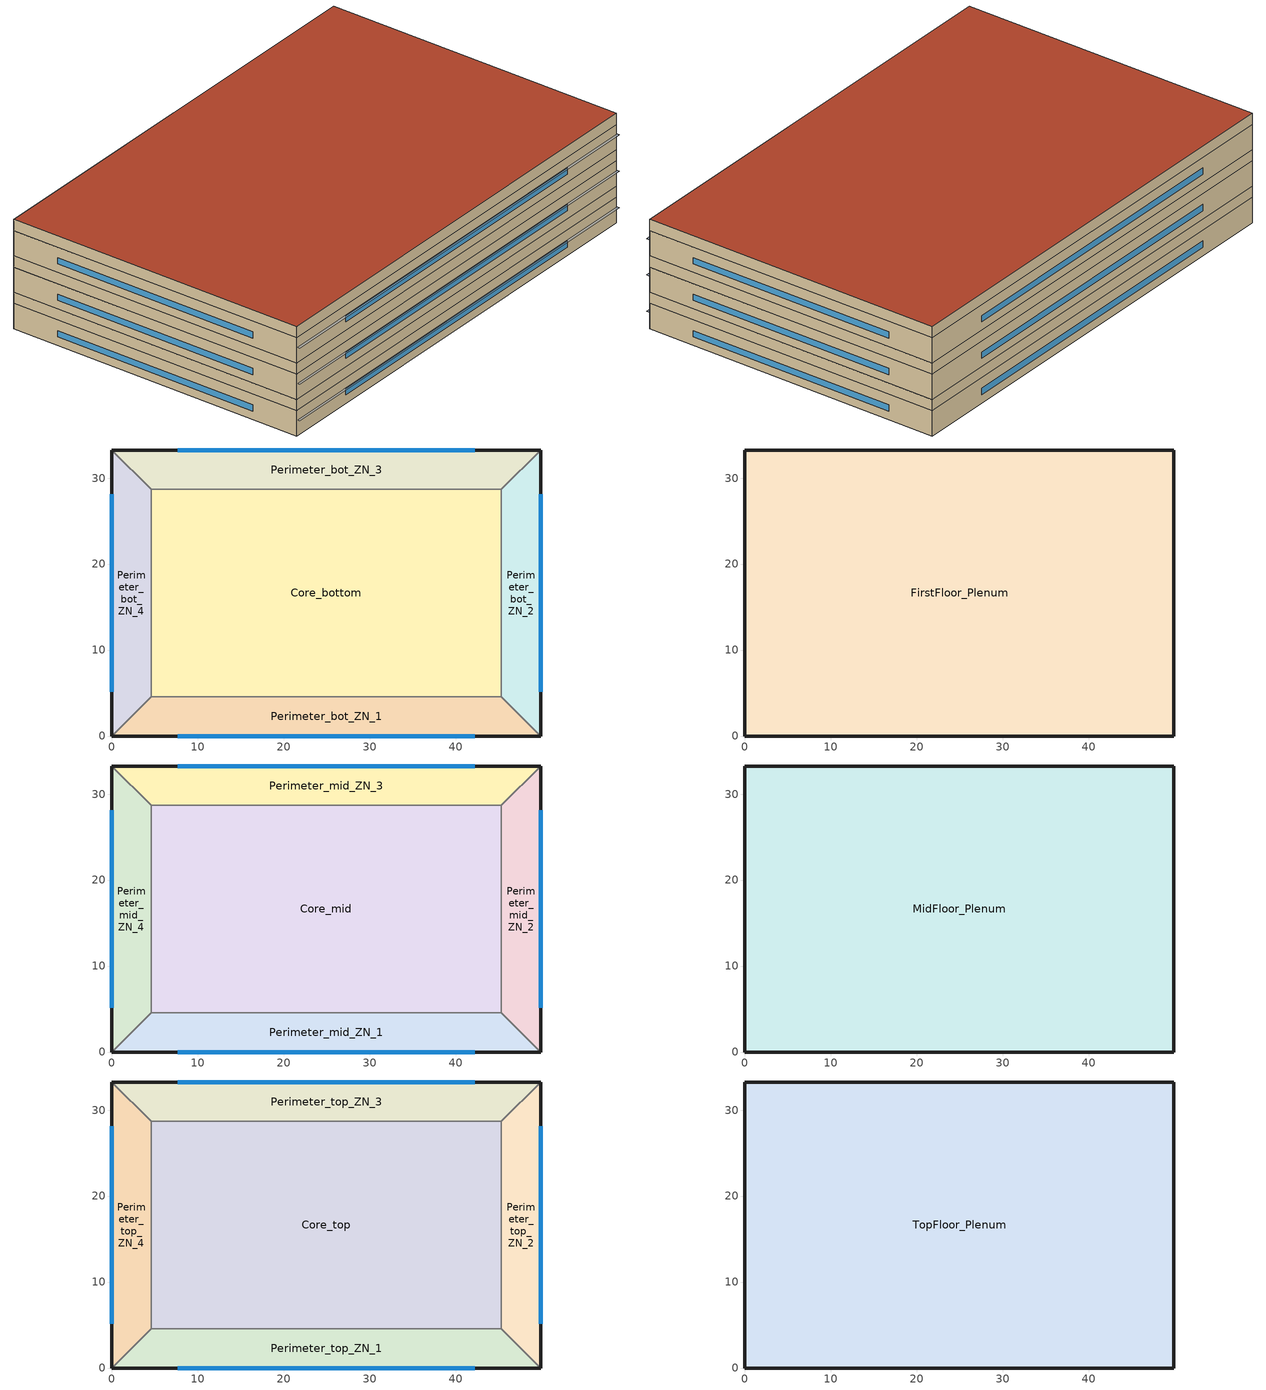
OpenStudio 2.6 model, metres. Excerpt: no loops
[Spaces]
Core_bottom
 floor ground: 45.34,28.7 45.34,4.57 4.57,4.57 4.57,28.7 z0
 wall to Perimeter_bot_ZN_1: 4.57,4.57 45.34,4.57 z0:2.74
 wall to Perimeter_bot_ZN_2: 45.34,4.57 45.34,28.7 z0:2.74
 wall to Perimeter_bot_ZN_4: 4.57,28.7 4.57,4.57 z0:2.74
 wall to Perimeter_bot_ZN_3: 45.34,28.7 4.57,28.7 z0:2.74
Perimeter_bot_ZN_2
 floor ground: 49.91,33.27 49.91,0 45.34,4.57 45.34,28.7 z0
 wall outside (BTAP-Ext-Wall-Mass:U-0.21-:{ "cond"=>0.06}): 49.91,0 49.91,33.27 z0:2.74
 wall to Perimeter_bot_ZN_1: 45.34,4.57 49.91,0 z0:2.74
 wall to Perimeter_bot_ZN_3: 49.91,33.27 45.34,28.7 z0:2.74
 window (BTAP-Ext-DaylightDiffuser:U=0.190 SHGC=0.600-:{ "cond"=>0.7}): 49.91,5.13 49.91,28.15 z0.91:1.6
Perimeter_bot_ZN_3
 floor ground: 49.91,33.27 45.34,28.7 4.57,28.7 0,33.27 z0
 wall outside (BTAP-Ext-Wall-Mass:U-0.21-:{ "cond"=>0.06}): 49.91,33.27 0,33.27 z0:2.74
 wall to Perimeter_bot_ZN_4: 0,33.27 4.57,28.7 z0:2.74
 window (BTAP-Ext-DaylightDiffuser:U=0.190 SHGC=0.600-:{ "cond"=>0.7}): 42.23,33.27 7.68,33.27 z0.91:1.6
Perimeter_bot_ZN_1
 floor ground: 45.34,4.57 49.91,0 0,0 4.57,4.57 z0
 wall outside (BTAP-Ext-Wall-Mass:U-0.21-:{ "cond"=>0.06}): 0,0 49.91,0 z0:2.74
 wall to Perimeter_bot_ZN_4: 4.57,4.57 0,0 z0:2.74
 window (BTAP-Ext-DaylightDiffuser:U=0.190 SHGC=0.600-:{ "cond"=>0.7}): 7.68,0 42.23,0 z0.91:1.6
Perimeter_bot_ZN_4
 floor ground: 0,33.27 4.57,28.7 4.57,4.57 0,0 z0
 wall outside (BTAP-Ext-Wall-Mass:U-0.21-:{ "cond"=>0.06}): 0,33.27 0,0 z0:2.74
 window (BTAP-Ext-DaylightDiffuser:U=0.190 SHGC=0.600-:{ "cond"=>0.7}): 0,28.15 0,5.13 z0.91:1.6
FirstFloor_Plenum
 floor to Perimeter_bot_ZN_3: 49.91,33.27 45.34,28.7 4.57,28.7 0,33.27 z2.74
 floor to Perimeter_bot_ZN_1: 45.34,4.57 49.91,0 0,0 4.57,4.57 z2.74
 floor to Core_bottom: 45.34,28.7 45.34,4.57 4.57,4.57 4.57,28.7 z2.74
 floor to Perimeter_bot_ZN_4: 0,33.27 4.57,28.7 4.57,4.57 0,0 z2.74
 floor to Perimeter_bot_ZN_2: 49.91,33.27 49.91,0 45.34,4.57 45.34,28.7 z2.74
 wall outside (BTAP-Ext-Wall-Mass:U-0.21-:{ "cond"=>0.06}): 0,33.27 0,0 49.91,0 49.91,33.27 0,33.27 z2.74:3.96
Perimeter_mid_ZN_4
 floor to FirstFloor_Plenum: 0,33.27 4.57,28.7 4.57,4.57 0,0 z3.96
 wall outside (BTAP-Ext-Wall-Mass:U-0.21-:{ "cond"=>0.06}): 0,33.27 0,0 z3.96:6.71
 wall to Perimeter_mid_ZN_3: 4.57,28.7 0,33.27 z3.96:6.71
 wall to Core_mid: 4.57,4.57 4.57,28.7 z3.96:6.71
 wall to Perimeter_mid_ZN_1: 0,0 4.57,4.57 z3.96:6.71
 window (BTAP-Ext-DaylightDiffuser:U=0.190 SHGC=0.600-:{ "cond"=>0.7}): 0,28.15 0,5.13 z4.88:5.56
Perimeter_mid_ZN_1
 floor to FirstFloor_Plenum: 45.34,4.57 49.91,0 0,0 4.57,4.57 z3.96
 wall outside (BTAP-Ext-Wall-Mass:U-0.21-:{ "cond"=>0.06}): 0,0 49.91,0 z3.96:6.71
 wall to Core_mid: 45.34,4.57 4.57,4.57 z3.96:6.71
 wall to Perimeter_mid_ZN_2: 49.91,0 45.34,4.57 z3.96:6.71
 window (BTAP-Ext-DaylightDiffuser:U=0.190 SHGC=0.600-:{ "cond"=>0.7}): 7.68,0 42.23,0 z4.88:5.56
Perimeter_mid_ZN_2
 floor to FirstFloor_Plenum: 49.91,33.27 49.91,0 45.34,4.57 45.34,28.7 z3.96
 wall outside (BTAP-Ext-Wall-Mass:U-0.21-:{ "cond"=>0.06}): 49.91,0 49.91,33.27 z3.96:6.71
 wall to Perimeter_mid_ZN_3: 49.91,33.27 45.34,28.7 z3.96:6.71
 wall to Core_mid: 45.34,28.7 45.34,4.57 z3.96:6.71
 window (BTAP-Ext-DaylightDiffuser:U=0.190 SHGC=0.600-:{ "cond"=>0.7}): 49.91,5.13 49.91,28.15 z4.88:5.56
Core_mid
 floor to FirstFloor_Plenum: 45.34,28.7 45.34,4.57 4.57,4.57 4.57,28.7 z3.96
 wall to Perimeter_mid_ZN_3: 45.34,28.7 4.57,28.7 z3.96:6.71
Perimeter_mid_ZN_3
 floor to FirstFloor_Plenum: 49.91,33.27 45.34,28.7 4.57,28.7 0,33.27 z3.96
 wall outside (BTAP-Ext-Wall-Mass:U-0.21-:{ "cond"=>0.06}): 49.91,33.27 0,33.27 z3.96:6.71
 window (BTAP-Ext-DaylightDiffuser:U=0.190 SHGC=0.600-:{ "cond"=>0.7}): 42.23,33.27 7.68,33.27 z4.88:5.56
MidFloor_Plenum
 floor to Perimeter_mid_ZN_3: 49.91,33.27 45.34,28.7 4.57,28.7 0,33.27 z6.71
 floor to Perimeter_mid_ZN_4: 0,33.27 4.57,28.7 4.57,4.57 0,0 z6.71
 floor to Core_mid: 45.34,28.7 45.34,4.57 4.57,4.57 4.57,28.7 z6.71
 floor to Perimeter_mid_ZN_2: 49.91,33.27 49.91,0 45.34,4.57 45.34,28.7 z6.71
 floor to Perimeter_mid_ZN_1: 45.34,4.57 49.91,0 0,0 4.57,4.57 z6.71
 wall outside (BTAP-Ext-Wall-Mass:U-0.21-:{ "cond"=>0.06}): 0,33.27 0,0 49.91,0 49.91,33.27 0,33.27 z6.71:7.92
Perimeter_top_ZN_3
 floor to MidFloor_Plenum: 49.91,33.27 45.34,28.7 4.57,28.7 0,33.27 z7.92
 wall outside (BTAP-Ext-Wall-Mass:U-0.21-:{ "cond"=>0.06}): 49.91,33.27 0,33.27 z7.92:10.67
 wall to Perimeter_top_ZN_4: 0,33.27 4.57,28.7 z7.92:10.67
 wall to Core_top: 4.57,28.7 45.34,28.7 z7.92:10.67
 wall to Perimeter_top_ZN_2: 45.34,28.7 49.91,33.27 z7.92:10.67
 window (BTAP-Ext-DaylightDiffuser:U=0.190 SHGC=0.600-:{ "cond"=>0.7}): 42.23,33.27 7.68,33.27 z8.84:9.53
Perimeter_top_ZN_4
 floor to MidFloor_Plenum: 0,33.27 4.57,28.7 4.57,4.57 0,0 z7.92
 wall outside (BTAP-Ext-Wall-Mass:U-0.21-:{ "cond"=>0.06}): 0,33.27 0,0 z7.92:10.67
 wall to Perimeter_top_ZN_1: 0,0 4.57,4.57 z7.92:10.67
 wall to Core_top: 4.57,4.57 4.57,28.7 z7.92:10.67
 window (BTAP-Ext-DaylightDiffuser:U=0.190 SHGC=0.600-:{ "cond"=>0.7}): 0,28.15 0,5.13 z8.84:9.53
Core_top
 floor to MidFloor_Plenum: 45.34,28.7 45.34,4.57 4.57,4.57 4.57,28.7 z7.92
 wall to Perimeter_top_ZN_1: 4.57,4.57 45.34,4.57 z7.92:10.67
 wall to Perimeter_top_ZN_2: 45.34,4.57 45.34,28.7 z7.92:10.67
Perimeter_top_ZN_2
 floor to MidFloor_Plenum: 49.91,33.27 49.91,0 45.34,4.57 45.34,28.7 z7.92
 wall outside (BTAP-Ext-Wall-Mass:U-0.21-:{ "cond"=>0.06}): 49.91,0 49.91,33.27 z7.92:10.67
 wall to Perimeter_top_ZN_1: 45.34,4.57 49.91,0 z7.92:10.67
 window (BTAP-Ext-DaylightDiffuser:U=0.190 SHGC=0.600-:{ "cond"=>0.7}): 49.91,5.13 49.91,28.15 z8.84:9.53
Perimeter_top_ZN_1
 floor to MidFloor_Plenum: 45.34,4.57 49.91,0 0,0 4.57,4.57 z7.92
 wall outside (BTAP-Ext-Wall-Mass:U-0.21-:{ "cond"=>0.06}): 0,0 49.91,0 z7.92:10.67
 window (BTAP-Ext-DaylightDiffuser:U=0.190 SHGC=0.600-:{ "cond"=>0.7}): 7.68,0 42.23,0 z8.84:9.53
TopFloor_Plenum
 floor to Perimeter_top_ZN_4: 0,33.27 4.57,28.7 4.57,4.57 0,0 z10.67
 floor to Perimeter_top_ZN_2: 49.91,33.27 49.91,0 45.34,4.57 45.34,28.7 z10.67
 floor to Core_top: 45.34,28.7 45.34,4.57 4.57,4.57 4.57,28.7 z10.67
 floor to Perimeter_top_ZN_3: 49.91,33.27 45.34,28.7 4.57,28.7 0,33.27 z10.67
 floor to Perimeter_top_ZN_1: 45.34,4.57 49.91,0 0,0 4.57,4.57 z10.67
 wall outside (BTAP-Ext-Wall-Mass:U-0.21-:{ "cond"=>0.06}): 0,33.27 0,0 49.91,0 49.91,33.27 0,33.27 z10.67:11.89
 roof outside (BTAP-Ext-Roof-Metal:U-0.138-:{ "cond"=>0.057}): 49.91,0 49.91,33.27 0,33.27 0,0 z11.89
shading: 49.89,0 0.03,0 0.03,-0.35 49.89,-0.35 z1.75; 49.89,0 0.03,0 0.03,-0.35 49.89,-0.35 z5.72; 49.89,0 0.03,0 0.03,-0.35 49.89,-0.35 z9.68
[Site]
Fort McMurray AP_AB_CAN: Latitude {deg}=56.653; Longitude {deg}=-111.223; Time Zone {hr}=-7; Elevation {m}=369.1; Terrain=City
[Building]
MediumOffice-CAN_AB_Fort.McMurray.AP.716890_CWEC2016.epw created: 2019-08-08 02:19:36 +0000: North Axis {deg}=0; Default Construction Set=BTAP-Mass at hdd = 6250.0; Standards Number of Stories=3; Standards Number of Above Ground Stories=3; Standards Building Type=NECB2017_MediumOffice
[ClimateZones]
Climate Zone Institution Name 1=ASHRAE; Climate Zone Document Name 1=ANSI/ASHRAE Standard 169; Climate Zone Document Year 1=2006; Climate Zone Institution Name 2=CEC; Climate Zone Document Name 2=California Climate Zone Descriptions; Climate Zone Document Year 2=1995
[Site:WaterMainsTemperature]
Calculation Method=Correlation; Annual Average Outdoor Air Temperature {C}=1.875; Maximum Difference In Monthly Average Outdoor Air Temperatures {deltaC}=34.4
[Site:GroundTemperature:BuildingSurface]
19.527, 19.502, 19.536, 19.598, 20.002, 21.64, 22.225, 22.375, 21.449, 20.121, 19.802, 19.633
[SizingPeriod:DesignDay] Barometric Pressure {Pa}=96969; Sky Clearness=0; Rain Indicator=0; Snow Indicator=0; Day of Month=21; Daylight Saving Time Indicator=0; Humidity Indicating Type=Wetbulb; Dry-Bulb Temperature Range Modifier Type=DefaultMultipliers
Name | Maximum Dry-Bulb Temperature {C} | Daily Dry-Bulb Temperature Range {deltaC} | Humidity Indicating Conditions at Maximum Dry-Bulb | Wind Speed {m/s} | Wind Direction {deg} | Month | Day Type | Solar Model Indicator | ASHRAE Taub | ASHRAE Taud
Fort McMurray AP Ann Clg .4% Condns DB=>MWB | 28.9 | 12.4 | 17.8 | 3.7 | 250 | 7 | SummerDesignDay | ASHRAETau | 0.377 | 2.403
Fort McMurray AP Ann Htg 99.6% Condns DB | -36.2 | 0 | -36.2 | 1 | 90 | 1 | WinterDesignDay | ASHRAEClearSky
[Material:NoMass] Roughness=Smooth; Thermal Absorptance=0.9; Solar Absorptance=0.7
Name | Thermal Resistance {m2-K/W} | Visible Absorptance
Typical Carpet Pad | 0.21648 | 0.8
Typical Insulation 1 | 5.91238 | 0.7
Typical Insulation 2 | 4.49096 | 0.7
Typical Insulation 3 | 7.24636 | 0.7
Typical Carpet Pad 2 | 1.25503 | 0.8
Typical Carpet Pad 3 | 3.45515 | 0.8
Typical Insulation 4 | 0.526298 | 0.7
Typical Insulation 5 | 0.526316 | 0.7
Typical Insulation 6 R-93.1 | 16.3957 | 0.7
Typical Insulation 6 R-99.97 | 17.6056 | 0.7
[Material]
Name | Roughness | Thickness {m} | Conductivity {W/m-K} | Density {kg/m3} | Specific Heat {J/kg-K} | Thermal Absorptance | Solar Absorptance | Visible Absorptance
100mm Normalweight concrete floor | MediumSmooth | 0.1016 | 2.31 | 2322 | 832
G01 13mm gypsum board | Smooth | 0.0127 | 0.16 | 800 | 1090 | 0.9 | 0.7 | 0.5
G05 25mm wood | MediumSmooth | 0.0254 | 0.15 | 608 | 1630 | 0.9 | 0.5 | 0.5
4 in. Normalweight Concrete Floor | MediumRough | 0.1016 | 2.31 | 2322 | 832 | 0.9 | 0.7 | 0.7
1IN Stucco; 1IN Stucco 1 | Smooth | 0.0253 | 0.6918 | 1858 | 837 | 0.9 | 0.7 | 0.92
8IN CONCRETE HW RefBldg; 8IN CONCRETE HW RefBldg 1 | Rough | 0.2032 | 1.311 | 2240 | 836.8 | 0.9 | 0.7 | 0.7
1/2IN Gypsum; 1/2IN Gypsum 1 | Smooth | 0.0127 | 0.16 | 784.9 | 830 | 0.9 | 0.4 | 0.4
Metal Roof Surface; F08 Metal surface; Metal Roof Surface 1 | Smooth | 0.0008 | 45.28 | 7824 | 500 | 0.9 | 0.7 | 0.7
6 in. Normalweight Concrete Floor | MediumRough | 0.1524 | 2.31 | 2322 | 832 | 0.9 | 0.7 | 0.7
[Construction]
BTAP-Int-Floor: 100mm Normalweight concrete floor, Typical Carpet Pad
BTAP-Int-Wall: G01 13mm gypsum board, G01 13mm gypsum board
BTAP-Int-Ceiling: Typical Carpet Pad, 100mm Normalweight concrete floor
BTAP-Ext-DaylightDiffuser: SimpleGlazing
BTAP-Int-Door: G05 25mm wood
BTAP-Ext-Floor-Mass:U-0.162: Typical Insulation 1, 4 in. Normalweight Concrete Floor, Typical Carpet Pad
BTAP-Ext-Wall-Mass:U-0.21: 1IN Stucco, 8IN CONCRETE HW RefBldg, Typical Insulation 2, 1/2IN Gypsum
BTAP-Ext-Roof-Metal:U-0.138: Metal Roof Surface, Typical Insulation 3
BTAP-Grnd-Floor-Mass:U-0.757: 6 in. Normalweight Concrete Floor, Typical Carpet Pad 2
BTAP-Grnd-Roof-Mass:U-0.284: 6 in. Normalweight Concrete Floor, Typical Carpet Pad 3
BTAP-Ext-Door:U-1.9000000000000001: F08 Metal surface, Typical Insulation 4
BTAP-Ext-OverHeadDoor:U-1.9000000000000001: Typical Insulation 5
BTAP-Ext-DaylightDiffuser:U=0.190 SHGC=0.600: SimpleGlazing:U=0.190 SHGC=0.600
BTAP-Ext-Wall-Mass:U-0.21-:{ "cond"=>0.06}: 1IN Stucco 1, 8IN CONCRETE HW RefBldg 1, Typical Insulation 6 R-93.1, 1/2IN Gypsum 1
BTAP-Ext-Roof-Metal:U-0.138-:{ "cond"=>0.057}: Metal Roof Surface 1, Typical Insulation 6 R-99.97
BTAP-Ext-DaylightDiffuser:U=0.190 SHGC=0.600-:{ "cond"=>0.7}: SimpleGlazing:U=0.190 SHGC=0.600 1 U-0.12
[DefaultConstructionSet]
BTAP-Mass at hdd = 6250.0: Default Exterior Surface Constructions=BTAP-Mass at hdd = 6250.0; Default Interior Surface Constructions=Default Surface Constructions 2; Default Ground Contact Surface Constructions=BTAP-Mass at hdd = 6250.0 1; Default Exterior SubSurface Constructions=BTAP-Mass at hdd = 6250.0; Default Interior SubSurface Constructions=Default Sub Surface Constructions 2; Interior Partition Construction=BTAP-Int-Door
[DefaultSurfaceConstructions]
Name | Floor Construction | Wall Construction | Roof Ceiling Construction
Default Surface Constructions 2 | BTAP-Int-Floor | BTAP-Int-Wall | BTAP-Int-Ceiling
BTAP-Mass at hdd = 6250.0 | BTAP-Ext-Floor-Mass:U-0.162 | BTAP-Ext-Wall-Mass:U-0.21 | BTAP-Ext-Roof-Metal:U-0.138
BTAP-Mass at hdd = 6250.0 1 | BTAP-Grnd-Floor-Mass:U-0.757 | BTAP-Grnd-Roof-Mass:U-0.284 | BTAP-Grnd-Roof-Mass:U-0.284
[DefaultSubSurfaceConstructions]
Name | Fixed Window Construction | Operable Window Construction | Door Construction | Glass Door Construction | Overhead Door Construction | Skylight Construction | Tubular Daylight Dome Construction | Tubular Daylight Diffuser Construction
Default Sub Surface Constructions 2 | BTAP-Ext-DaylightDiffuser | BTAP-Ext-DaylightDiffuser | BTAP-Int-Door
BTAP-Mass at hdd = 6250.0 | BTAP-Ext-DaylightDiffuser:U=0.190 SHGC=0.600 | BTAP-Ext-DaylightDiffuser:U=0.190 SHGC=0.600 | BTAP-Ext-Door:U-1.9000000000000001 | BTAP-Ext-DaylightDiffuser:U=0.190 SHGC=0.600 | BTAP-Ext-OverHeadDoor:U-1.9000000000000001 | BTAP-Ext-DaylightDiffuser:U=0.190 SHGC=0.600 | BTAP-Ext-DaylightDiffuser:U=0.190 SHGC=0.600 | BTAP-Ext-DaylightDiffuser:U=0.190 SHGC=0.600
[WindowMaterial:SimpleGlazingSystem] Solar Heat Gain Coefficient=0.6; Visible Transmittance=0.21
Name | U-Factor {W/m2-K}
SimpleGlazing | 2.2
SimpleGlazing:U=0.190 SHGC=0.600 | 1.9
SimpleGlazing:U=0.190 SHGC=0.600 1 U-0.12 | 0.7
[Space]
Name | Space Type | Building Story | Thermal Zone | Part of Total Floor Area
Perimeter_mid_ZN_4 | Space Function Office open plan | Building Story 2 | ALL_ST=Office open plan_FL=Building Story 2_SCH=A 4 | Yes
Core_bottom | Space Function Office open plan | Building Story 1 | ALL_ST=Office open plan_FL=Building Story 1_SCH=A 2 | Yes
FirstFloor_Plenum | Space Function - undefined - | Building Story 1 | ALL_ST=- undefined -_FL=Building Story 1_SCH=A | No
TopFloor_Plenum | Space Function - undefined - | Building Story 3 | ALL_ST=- undefined -_FL=Building Story 3_SCH=A | No
Perimeter_top_ZN_3 | Space Function Office open plan | Building Story 3 | ALL_ST=Office open plan_FL=Building Story 3_SCH=A 4 | Yes
Perimeter_bot_ZN_2 | Space Function Office open plan | Building Story 1 | ALL_ST=Office open plan_FL=Building Story 1_SCH=A 3 | Yes
MidFloor_Plenum | Space Function - undefined - | Building Story 2 | ALL_ST=- undefined -_FL=Building Story 2_SCH=A | No
Perimeter_mid_ZN_1 | Space Function Office open plan | Building Story 2 | ALL_ST=Office open plan_FL=Building Story 2_SCH=A 3 | Yes
Perimeter_bot_ZN_1 | Space Function Office open plan | Building Story 1 | ALL_ST=Office open plan_FL=Building Story 1_SCH=A 1 | Yes
Perimeter_bot_ZN_3 | Space Function Office open plan | Building Story 1 | ALL_ST=Office open plan_FL=Building Story 1_SCH=A 4 | Yes
Perimeter_mid_ZN_2 | Space Function Office open plan | Building Story 2 | ALL_ST=Office open plan_FL=Building Story 2_SCH=A 2 | Yes
Perimeter_top_ZN_4 | Space Function Office open plan | Building Story 3 | ALL_ST=Office open plan_FL=Building Story 3_SCH=A 1 | Yes
Perimeter_bot_ZN_4 | Space Function Office open plan | Building Story 1 | ALL_ST=Office open plan_FL=Building Story 1_SCH=A | Yes
Core_top | Space Function Office open plan | Building Story 3 | ALL_ST=Office open plan_FL=Building Story 3_SCH=A 2 | Yes
Perimeter_top_ZN_2 | Space Function Office open plan | Building Story 3 | ALL_ST=Office open plan_FL=Building Story 3_SCH=A | Yes
Perimeter_top_ZN_1 | Space Function Office open plan | Building Story 3 | ALL_ST=Office open plan_FL=Building Story 3_SCH=A 3 | Yes
Core_mid | Space Function Office open plan | Building Story 2 | ALL_ST=Office open plan_FL=Building Story 2_SCH=A | Yes
Perimeter_mid_ZN_3 | Space Function Office open plan | Building Story 2 | ALL_ST=Office open plan_FL=Building Story 2_SCH=A 1 | Yes
[BuildingStory]
Name | Nominal Z Coordinate {m}
Building Story 1 | 0
Building Story 2 | 3.9624
Building Story 3 | 7.9248
[SpaceType] Standards Building Type=Space Function
Name | Default Schedule Set | Design Specification Outdoor Air Object | Standards Space Type
Space Function - undefined - | Space Function - undefined - Schedule Set | Space Function - undefined - Ventilation | - undefined -
Space Function Office open plan | Space Function Office open plan Schedule Set | Space Function Office open plan Ventilation | Office open plan
[DesignSpecification:OutdoorAir] Outdoor Air Flow per Person {m3/s-person}=0; Outdoor Air Flow Air Changes per Hour {1/hr}=0
Name | Outdoor Air Flow per Floor Area {m3/s-m2} | Outdoor Air Method | Outdoor Air Flow Rate {m3/s}
Space Function - undefined - Ventilation | 0
Space Function Office open plan Ventilation | 0.00042164 | Sum | 0
[DefaultScheduleSet] Infiltration Schedule=Always On
Name | Number of People Schedule | People Activity Level Schedule | Lighting Schedule | Electric Equipment Schedule
Space Function - undefined - Schedule Set
Space Function Office open plan Schedule Set | NECB-A-Occupancy | NECB-Activity | NECB-A-Occupancy-NECB-A-Lighting-0.2-0.1-0.67-Light Ruleset | NECB-A-Electric-Equipment
[ThermostatSetpoint:DualSetpoint]
Name | Heating Setpoint Temperature Schedule | Cooling Setpoint Temperature Schedule
Space Function Office open plan Thermostat 31; Space Function Office open plan Thermostat 32; Space Function Office open plan Thermostat 33; Space Function Office open plan Thermostat 34; Space Function Office open plan Thermostat 35; Space Function Office open plan Thermostat 36; Space Function Office open plan Thermostat 37; Space Function Office open plan Thermostat 38; Space Function Office open plan Thermostat 39; Space Function Office open plan Thermostat 40; Space Function Office open plan Thermostat 41; Space Function Office open plan Thermostat 42; Space Function Office open plan Thermostat 43; Space Function Office open plan Thermostat 44; Space Function Office open plan Thermostat 45 | NECB-A-Thermostat Setpoint-Heating | NECB-A-Thermostat Setpoint-Cooling
Space Function - undefined - Thermostat 7; Space Function - undefined - Thermostat 8; Space Function - undefined - Thermostat 9
[People:Definition]
Space Function Office open plan People Definition: Number of People Calculation Method=People/Area; People per Space Floor Area {person/m2}=0.0500182; Fraction Radiant=0.3
[People]
Space Function Office open plan People: People Definition=Space Function Office open plan People Definition; Space or SpaceType=Space Function Office open plan; Work Efficiency Schedule=Work Efficiency Schedule; Clothing Insulation Schedule=Clothing Schedule; Air Velocity Schedule=Air Velocity Schedule; Multiplier=1
[Lights:Definition]
Space Function Office open plan Lights Definition-new - 85.0 percent reduction: Design Level Calculation Method=Watts/Area; Watts per Space Floor Area {W/m2}=0.99; Fraction Radiant=0.5; Fraction Visible=0.2
[Lights]
Space Function Office open plan Lights 85.0 percent reduction: Lights Definition=Space Function Office open plan Lights Definition-new - 85.0 percent reduction; Space or SpaceType=Space Function Office open plan; Fraction Replaceable=1
[ElectricEquipment:Definition]
Space Function Office open plan Elec Equip Definition - 50.0 percent reduction: Design Level Calculation Method=Watts/Area; Watts per Space Floor Area {W/m2}=3.75136; Fraction Radiant=0.5
[ElectricEquipment]
Space Function Office open plan Elec Equip 50.0 percent reduction: Electric Equipment Definition=Space Function Office open plan Elec Equip Definition - 50.0 percent reduction; Space or SpaceType=Space Function Office open plan
[SpaceInfiltration:DesignFlowRate] Schedule=Always On Discrete; Design Flow Rate Calculation Method=Flow/ExteriorArea; Flow per Exterior Surface Area {m3/s-m2}=3.4544e-05; Constant Term Coefficient=0; Temperature Term Coefficient=0; Velocity Term Coefficient=0.224; Velocity Squared Term Coefficient=0
Name | Space or SpaceType
FirstFloor_Plenum Infiltration | FirstFloor_Plenum
MidFloor_Plenum Infiltration | MidFloor_Plenum
Perimeter_bot_ZN_1 Infiltration | Perimeter_bot_ZN_1
Perimeter_bot_ZN_2 Infiltration | Perimeter_bot_ZN_2
Perimeter_bot_ZN_3 Infiltration | Perimeter_bot_ZN_3
Perimeter_bot_ZN_4 Infiltration | Perimeter_bot_ZN_4
Perimeter_mid_ZN_1 Infiltration | Perimeter_mid_ZN_1
Perimeter_mid_ZN_2 Infiltration | Perimeter_mid_ZN_2
Perimeter_mid_ZN_3 Infiltration | Perimeter_mid_ZN_3
Perimeter_mid_ZN_4 Infiltration | Perimeter_mid_ZN_4
Perimeter_top_ZN_1 Infiltration | Perimeter_top_ZN_1
Perimeter_top_ZN_2 Infiltration | Perimeter_top_ZN_2
Perimeter_top_ZN_3 Infiltration | Perimeter_top_ZN_3
Perimeter_top_ZN_4 Infiltration | Perimeter_top_ZN_4
TopFloor_Plenum Infiltration | TopFloor_Plenum
[ThermalZone] Use Ideal Air Loads=No
Name | Thermostat
ALL_ST=Office open plan_FL=Building Story 2_SCH=A | Space Function Office open plan Thermostat 31
ALL_ST=Office open plan_FL=Building Story 3_SCH=A | Space Function Office open plan Thermostat 32
ALL_ST=Office open plan_FL=Building Story 1_SCH=A | Space Function Office open plan Thermostat 33
ALL_ST=Office open plan_FL=Building Story 3_SCH=A 1 | Space Function Office open plan Thermostat 34
ALL_ST=Office open plan_FL=Building Story 2_SCH=A 1 | Space Function Office open plan Thermostat 35
ALL_ST=Office open plan_FL=Building Story 3_SCH=A 2 | Space Function Office open plan Thermostat 36
ALL_ST=Office open plan_FL=Building Story 2_SCH=A 2 | Space Function Office open plan Thermostat 37
ALL_ST=- undefined -_FL=Building Story 2_SCH=A | Space Function - undefined - Thermostat 7
ALL_ST=Office open plan_FL=Building Story 2_SCH=A 3 | Space Function Office open plan Thermostat 38
ALL_ST=Office open plan_FL=Building Story 1_SCH=A 1 | Space Function Office open plan Thermostat 39
ALL_ST=Office open plan_FL=Building Story 1_SCH=A 2 | Space Function Office open plan Thermostat 40
ALL_ST=Office open plan_FL=Building Story 3_SCH=A 3 | Space Function Office open plan Thermostat 41
ALL_ST=- undefined -_FL=Building Story 1_SCH=A | Space Function - undefined - Thermostat 8
ALL_ST=Office open plan_FL=Building Story 2_SCH=A 4 | Space Function Office open plan Thermostat 42
ALL_ST=Office open plan_FL=Building Story 3_SCH=A 4 | Space Function Office open plan Thermostat 43
ALL_ST=Office open plan_FL=Building Story 1_SCH=A 3 | Space Function Office open plan Thermostat 44
ALL_ST=- undefined -_FL=Building Story 3_SCH=A | Space Function - undefined - Thermostat 9
ALL_ST=Office open plan_FL=Building Story 1_SCH=A 4 | Space Function Office open plan Thermostat 45
[Sizing:Zone] Zone Cooling Design Supply Air Temperature Input Method=SupplyAirTemperature; Zone Cooling Design Supply Air Temperature {C}=14; Zone Cooling Design Supply Air Temperature Difference {deltaC}=11.11; Zone Heating Design Supply Air Temperature Input Method=SupplyAirTemperature; Zone Heating Design Supply Air Temperature {C}=40; Zone Heating Design Supply Air Temperature Difference {deltaC}=11.11; Zone Cooling Design Supply Air Humidity Ratio {kg-H2O/kg-air}=0.0085; Zone Heating Design Supply Air Humidity Ratio {kg-H2O/kg-air}=0.008; Cooling Design Air Flow Method=DesignDay; Heating Design Air Flow Method=DesignDay; Account for Dedicated Outdoor Air System=No; Dedicated Outdoor Air System Control Strategy=NeutralSupplyAir; Dedicated Outdoor Air Low Setpoint Temperature for Design {C}=autosize; Dedicated Outdoor Air High Setpoint Temperature for Design {C}=autosize
ALL_ST=- undefined -_FL=Building Story 2_SCH=A; ALL_ST=- undefined -_FL=Building Story 1_SCH=A; ALL_ST=- undefined -_FL=Building Story 3_SCH=A
[HeatExchanger:AirToAir:SensibleAndLatent] Availability Schedule=Always On Discrete; Nominal Supply Air Flow Rate {m3/s}=autosize; Sensible Effectiveness at 100% Heating Air Flow=0.9; Latent Effectiveness at 100% Heating Air Flow=0.9; Sensible Effectiveness at 75% Heating Air Flow=0.9; Latent Effectiveness at 75% Heating Air Flow=0.9; Sensible Effectiveness at 100% Cooling Air Flow=0.9; Latent Effectiveness at 100% Cooling Air Flow=0.9; Sensible Effectiveness at 75% Cooling Air Flow=0.9; Latent Effectiveness at 75% Cooling Air Flow=0.9; Nominal Electric Power {W}=552.415; Supply Air Outlet Temperature Control=Yes; Heat Exchanger Type=Rotary; Frost Control Type=ExhaustOnly; Threshold Temperature {C}=-23.3; Initial Defrost Time Fraction=0.167; Rate of Defrost Time Fraction Increase {1/K}=1.44; Economizer Lockout=Yes
Sys_6_VAV with Reheat ERV; Sys_6_VAV with Reheat 1 ERV; Sys_6_VAV with Reheat 2 ERV
[SetpointManager:OutdoorAirPretreat] Minimum Setpoint Temperature {C}=-99; Maximum Setpoint Temperature {C}=99; Minimum Setpoint Humidity Ratio {kgWater/kgDryAir}=1e-05; Maximum Setpoint Humidity Ratio {kgWater/kgDryAir}=1
Setpoint Manager Outdoor Air Pretreat 1; Setpoint Manager Outdoor Air Pretreat 2; Setpoint Manager Outdoor Air Pretreat 3
[AvailabilityManager:NightCycle] Control Type=CycleOnAny; Thermostat Tolerance {deltaC}=1; Cycling Run Time {s}=3600
Availability Manager Night Cycle 1; Availability Manager Night Cycle 2; Availability Manager Night Cycle 3
[AirConditioner:VariableRefrigerantFlow] Availability Schedule=Always On Discrete; Rated Total Cooling Capacity {W}=autosize; Rated Cooling COP {W/W}=3.7; Minimum Outdoor Temperature in Cooling Mode {C}=-5; Maximum Outdoor Temperature in Cooling Mode {C}=43; Rated Total Heating Capacity {W}=autosize; Rated Total Heating Capacity Sizing Ratio {W/W}=1; Rated Heating COP {W/W}=4.2; Minimum Outdoor Temperature in Heating Mode {C}=-20; Maximum Outdoor Temperature in Heating Mode {C}=30; Heating Performance Curve Outdoor Temperature Type=WetBulbTemperature; Minimum Heat Pump Part-Load Ratio=0.25; Master Thermostat Priority Control Type=LoadPriority; Heat Pump Waste Heat Recovery=Yes; Equivalent Piping Length used for Piping Correction Factor in Cooling Mode {m}=30; Vertical Height used for Piping Correction Factor {m}=10; Piping Correction Factor for Height in Cooling Mode Coefficient=-0.000386; Equivalent Piping Length used for Piping Correction Factor in Heating Mode {m}=30; Piping Correction Factor for Height in Heating Mode Coefficient=0; Crankcase Heater Power per Compressor {W}=15; Number of Compressors=3; Ratio of Compressor Size to Total Compressor Capacity=0.33; Maximum Outdoor Dry-bulb Temperature for Crankcase Heater {C}=7; Defrost Strategy=Resistive; Defrost Control=Timed; Defrost Time Period Fraction=0.058333; Resistive Defrost Heater Capacity {W}=1e-07; Maximum Outdoor Dry-bulb Temperature for Defrost Operation {C}=7; Water Condenser Volume Flow Rate {m3/s}=autosize; Evaporative Condenser Effectiveness=0.9; Evaporative Condenser Air Flow Rate {m3/s}=autosize; Evaporative Condenser Pump Rated Power Consumption {W}=autosize; Basin Heater Capacity {W/K}=0; Basin Heater Setpoint Temperature {C}=2; Fuel Type=Electricity; Minimum Outdoor Temperature in Heat Recovery Mode {C}=0; Maximum Outdoor Temperature in Heat Recovery Mode {C}=20; Initial Heat Recovery Cooling Capacity Fraction=0.5; Heat Recovery Cooling Capacity Time Constant {hr}=0.083; Initial Heat Recovery Cooling Energy Fraction=1; Heat Recovery Cooling Energy Time Constant {hr}=0; Initial Heat Recovery Heating Capacity Fraction=0.5; Heat Recovery Heating Capacity Time Constant {hr}=0.083; Initial Heat Recovery Heating Energy Fraction=0.5; Heat Recovery Heating Energy Time Constant {hr}=0
Name | Cooling Capacity Ratio Modifier Function of Low Temperature Curve | Cooling Capacity Ratio Boundary Curve | Cooling Capacity Ratio Modifier Function of High Temperature Curve | Cooling Energy Input Ratio Modifier Function of Low Temperature Curve | Cooling Energy Input Ratio Boundary Curve | Cooling Energy Input Ratio Modifier Function of High Temperature Curve | Cooling Energy Input Ratio Modifier Function of Low Part-Load Ratio Curve | Cooling Energy Input Ratio Modifier Function of High Part-Load Ratio Curve | Cooling Combination Ratio Correction Factor Curve | Cooling Part-Load Fraction Correlation Curve | Heating Capacity Ratio Modifier Function of Low Temperature Curve | Heating Capacity Ratio Boundary Curve | Heating Capacity Ratio Modifier Function of High Temperature Curve | Heating Energy Input Ratio Modifier Function of Low Temperature Curve | Heating Energy Input Ratio Boundary Curve | Heating Energy Input Ratio Modifier Function of High Temperature Curve | Heating Energy Input Ratio Modifier Function of Low Part-Load Ratio Curve | Heating Energy Input Ratio Modifier Function of High Part-Load Ratio Curve | Heating Combination Ratio Correction Factor Curve | Heating Part-Load Fraction Correlation Curve | Piping Correction Factor for Length in Cooling Mode Curve
Air Conditioner Variable Refrigerant Flow 1 | Air Conditioner Variable Refrigerant Flow 1 VRFCoolCapFT | Air Conditioner Variable Refrigerant Flow 1 VRFCoolCapFTBoundary | Air Conditioner Variable Refrigerant Flow 1 VRFCoolCapFTHi | Air Conditioner Variable Refrigerant Flow 1 VRFCoolEIRFT | Air Conditioner Variable Refrigerant Flow 1 VRFCoolEIRFTBoundary | Air Conditioner Variable Refrigerant Flow 1 VRFCoolEIRFTHi | Air Conditioner Variable Refrigerant Flow 1 CoolingEIRLowPLR | Air Conditioner Variable Refrigerant Flow 1 CoolingEIRHiPLR | Air Conditioner Variable Refrigerant Flow 1 CoolingCombRatio | Air Conditioner Variable Refrigerant Flow 1 VRFCPLFFPLR | Air Conditioner Variable Refrigerant Flow 1 VRFHeatCapFT | Air Conditioner Variable Refrigerant Flow 1 VRFHeatCapFTBoundary | Air Conditioner Variable Refrigerant Flow 1 VRFHeatCapFTHi | Air Conditioner Variable Refrigerant Flow 1 VRFHeatEIRFT | Air Conditioner Variable Refrigerant Flow 1 VRFHeatEIRFTBoundary | Air Conditioner Variable Refrigerant Flow 1 VRFHeatEIRFTHi | Air Conditioner Variable Refrigerant Flow 1 HeatingEIRLowPLR | Air Conditioner Variable Refrigerant Flow 1 HeatingEIRHiPLR | Air Conditioner Variable Refrigerant Flow 1 HeatingCombRatio | Air Conditioner Variable Refrigerant Flow 1 VRFCPLFFPLR | Air Conditioner Variable Refrigerant Flow 1 CoolingLengthCorrectionFactor
Air Conditioner Variable Refrigerant Flow 2 | Air Conditioner Variable Refrigerant Flow 2 VRFCoolCapFT | Air Conditioner Variable Refrigerant Flow 2 VRFCoolCapFTBoundary | Air Conditioner Variable Refrigerant Flow 2 VRFCoolCapFTHi | Air Conditioner Variable Refrigerant Flow 2 VRFCoolEIRFT | Air Conditioner Variable Refrigerant Flow 2 VRFCoolEIRFTBoundary | Air Conditioner Variable Refrigerant Flow 2 VRFCoolEIRFTHi | Air Conditioner Variable Refrigerant Flow 2 CoolingEIRLowPLR | Air Conditioner Variable Refrigerant Flow 2 CoolingEIRHiPLR | Air Conditioner Variable Refrigerant Flow 2 CoolingCombRatio | Air Conditioner Variable Refrigerant Flow 2 VRFCPLFFPLR | Air Conditioner Variable Refrigerant Flow 2 VRFHeatCapFT | Air Conditioner Variable Refrigerant Flow 2 VRFHeatCapFTBoundary | Air Conditioner Variable Refrigerant Flow 2 VRFHeatCapFTHi | Air Conditioner Variable Refrigerant Flow 2 VRFHeatEIRFT | Air Conditioner Variable Refrigerant Flow 2 VRFHeatEIRFTBoundary | Air Conditioner Variable Refrigerant Flow 2 VRFHeatEIRFTHi | Air Conditioner Variable Refrigerant Flow 2 HeatingEIRLowPLR | Air Conditioner Variable Refrigerant Flow 2 HeatingEIRHiPLR | Air Conditioner Variable Refrigerant Flow 2 HeatingCombRatio | Air Conditioner Variable Refrigerant Flow 2 VRFCPLFFPLR | Air Conditioner Variable Refrigerant Flow 2 CoolingLengthCorrectionFactor
Air Conditioner Variable Refrigerant Flow 3 | Air Conditioner Variable Refrigerant Flow 3 VRFCoolCapFT | Air Conditioner Variable Refrigerant Flow 3 VRFCoolCapFTBoundary | Air Conditioner Variable Refrigerant Flow 3 VRFCoolCapFTHi | Air Conditioner Variable Refrigerant Flow 3 VRFCoolEIRFT | Air Conditioner Variable Refrigerant Flow 3 VRFCoolEIRFTBoundary | Air Conditioner Variable Refrigerant Flow 3 VRFCoolEIRFTHi | Air Conditioner Variable Refrigerant Flow 3 CoolingEIRLowPLR | Air Conditioner Variable Refrigerant Flow 3 CoolingEIRHiPLR | Air Conditioner Variable Refrigerant Flow 3 CoolingCombRatio | Air Conditioner Variable Refrigerant Flow 3 VRFCPLFFPLR | Air Conditioner Variable Refrigerant Flow 3 VRFHeatCapFT | Air Conditioner Variable Refrigerant Flow 3 VRFHeatCapFTBoundary | Air Conditioner Variable Refrigerant Flow 3 VRFHeatCapFTHi | Air Conditioner Variable Refrigerant Flow 3 VRFHeatEIRFT | Air Conditioner Variable Refrigerant Flow 3 VRFHeatEIRFTBoundary | Air Conditioner Variable Refrigerant Flow 3 VRFHeatEIRFTHi | Air Conditioner Variable Refrigerant Flow 3 HeatingEIRLowPLR | Air Conditioner Variable Refrigerant Flow 3 HeatingEIRHiPLR | Air Conditioner Variable Refrigerant Flow 3 HeatingCombRatio | Air Conditioner Variable Refrigerant Flow 3 VRFCPLFFPLR | Air Conditioner Variable Refrigerant Flow 3 CoolingLengthCorrectionFactor
[Schedule:Ruleset]
Always On: Default Day Schedule=Always On Default
Clothing Schedule: Default Day Schedule=Clothing Schedule Default Winter Clothes
Air Velocity Schedule: Default Day Schedule=Air Velocity Schedule Default
Work Efficiency Schedule: Default Day Schedule=Work Efficiency Schedule Default
NECB-A-Occupancy: Default Day Schedule=NECB-A-Occupancy Default
NECB-Activity: Default Day Schedule=NECB-Activity Default; Summer Design Day Schedule=NECB-Activity Summer Design Day; Winter Design Day Schedule=NECB-Activity Winter Design Day
NECB-A-Occupancy-NECB-A-Lighting-0.2-0.1-0.67-Light Ruleset: Default Day Schedule=NECB-A-Occupancy-NECB-A-Lighting-0.2-0.1-0.67-Light Default
NECB-A-Electric-Equipment: Default Day Schedule=NECB-A-Electric-Equipment Default
NECB-A-Thermostat Setpoint-Heating: Default Day Schedule=NECB-A-Thermostat Setpoint-Heating Default
NECB-A-Thermostat Setpoint-Cooling: Default Day Schedule=NECB-A-Thermostat Setpoint-Cooling Default
[Schedule:Day]
Always On Default; Clothing Schedule Default Winter Clothes: 24, 0, 1
Clothing Schedule Summer Clothes: 24, 0, 0.5
Air Velocity Schedule Default; NECB-A-Electric-Equipment Sat Day; NECB-A-Electric-Equipment Sun|Hol Day: 24, 0, 0.2
Work Efficiency Schedule Default; NECB-A-Occupancy Sat Day; NECB-A-Occupancy Sun|Hol Day: 24, 0, 0
NECB-A-Occupancy Default; NECB-A-Occupancy Default|Wkdy Day: 7, 0, 0, 8, 0, 0.1, 9, 0, 0.7, 12, 0, 0.9, 14, 0, 0.5, 17, 0, 0.9, 18, 0, 0.7, 19, 0, 0.3, 23, 0, 0.1, 24, 0, 0
NECB-Activity Default; NECB-Activity Winter Design Day; NECB-Activity Summer Design Day: 24, 0, 130
NECB-A-Occupancy-NECB-A-Lighting-0.2-0.1-0.67-Light Default; NECB-A-Occupancy-NECB-A-Lighting-0.2-0.1-0.67-Default|Wkdy-Light Day: 7, 0, 0.0383, 8, 0, 0.2298, 9, 0, 0.8, 17, 0, 0.9, 18, 0, 0.8, 19, 0, 0.5, 21, 0, 0.2298, 23, 0, 0.0766, 24, 0, 0.0383
NECB-A-Occupancy-NECB-A-Lighting-0.2-0.1-0.67-Sat-Light Day; NECB-A-Occupancy-NECB-A-Lighting-0.2-0.1-0.67-Sun|Hol-Light Day: 24, 0, 0.0383
NECB-A-Electric-Equipment Default; NECB-A-Electric-Equipment Default|Wkdy Day: 7, 0, 0.2, 8, 0, 0.3, 9, 0, 0.8, 18, 0, 0.9, 19, 0, 0.5, 21, 0, 0.3, 24, 0, 0.2
NECB-A-Thermostat Setpoint-Heating Default; NECB-A-Thermostat Setpoint-Heating Default|Wkdy Day: 6, 0, 18, 7, 0, 20, 21, 0, 22, 24, 0, 18
NECB-A-Thermostat Setpoint-Heating Sat Day; NECB-A-Thermostat Setpoint-Heating Sun|Hol Day: 24, 0, 18
NECB-A-Thermostat Setpoint-Cooling Default; NECB-A-Thermostat Setpoint-Cooling Default|Wkdy Day: 6, 0, 35, 21, 0, 24, 24, 0, 35
NECB-A-Thermostat Setpoint-Cooling Sat Day; NECB-A-Thermostat Setpoint-Cooling Sun|Hol Day: 24, 0, 35
[Schedule:Rule] Date Specification Type=DateRange; Start Day=1
Name | Schedule Ruleset | Rule Order | Day Schedule | Start Month | End Month | End Day | Apply Monday | Apply Tuesday | Apply Wednesday | Apply Thursday | Apply Friday | Apply Saturday | Apply Sunday
Schedule Rule 1 | Clothing Schedule | 0 | Clothing Schedule Summer Clothes | 5 | 9 | 30
Schedule Rule 2 | NECB-A-Occupancy | 2 | NECB-A-Occupancy Default|Wkdy Day | 1 | 12 | 31 | Yes | Yes | Yes | Yes | Yes
Schedule Rule 3 | NECB-A-Occupancy | 1 | NECB-A-Occupancy Sat Day | 1 | 12 | 31 |  |  |  |  |  | Yes
Schedule Rule 4 | NECB-A-Occupancy | 0 | NECB-A-Occupancy Sun|Hol Day | 1 | 12 | 31 |  |  |  |  |  |  | Yes
Schedule Rule 5 | NECB-A-Occupancy-NECB-A-Lighting-0.2-0.1-0.67-Light Ruleset | 2 | NECB-A-Occupancy-NECB-A-Lighting-0.2-0.1-0.67-Default|Wkdy-Light Day | 1 | 12 | 31 | Yes | Yes | Yes | Yes | Yes
Schedule Rule 6 | NECB-A-Occupancy-NECB-A-Lighting-0.2-0.1-0.67-Light Ruleset | 1 | NECB-A-Occupancy-NECB-A-Lighting-0.2-0.1-0.67-Sat-Light Day | 1 | 12 | 31 |  |  |  |  |  | Yes
Schedule Rule 7 | NECB-A-Occupancy-NECB-A-Lighting-0.2-0.1-0.67-Light Ruleset | 0 | NECB-A-Occupancy-NECB-A-Lighting-0.2-0.1-0.67-Sun|Hol-Light Day | 1 | 12 | 31 |  |  |  |  |  |  | Yes
Schedule Rule 8 | NECB-A-Electric-Equipment | 2 | NECB-A-Electric-Equipment Default|Wkdy Day | 1 | 12 | 31 | Yes | Yes | Yes | Yes | Yes
Schedule Rule 9 | NECB-A-Electric-Equipment | 1 | NECB-A-Electric-Equipment Sat Day | 1 | 12 | 31 |  |  |  |  |  | Yes
Schedule Rule 10 | NECB-A-Electric-Equipment | 0 | NECB-A-Electric-Equipment Sun|Hol Day | 1 | 12 | 31 |  |  |  |  |  |  | Yes
Schedule Rule 11 | NECB-A-Thermostat Setpoint-Heating | 2 | NECB-A-Thermostat Setpoint-Heating Default|Wkdy Day | 1 | 12 | 31 | Yes | Yes | Yes | Yes | Yes
Schedule Rule 12 | NECB-A-Thermostat Setpoint-Heating | 1 | NECB-A-Thermostat Setpoint-Heating Sat Day | 1 | 12 | 31 |  |  |  |  |  | Yes
Schedule Rule 13 | NECB-A-Thermostat Setpoint-Heating | 0 | NECB-A-Thermostat Setpoint-Heating Sun|Hol Day | 1 | 12 | 31 |  |  |  |  |  |  | Yes
Schedule Rule 14 | NECB-A-Thermostat Setpoint-Cooling | 2 | NECB-A-Thermostat Setpoint-Cooling Default|Wkdy Day | 1 | 12 | 31 | Yes | Yes | Yes | Yes | Yes
Schedule Rule 15 | NECB-A-Thermostat Setpoint-Cooling | 1 | NECB-A-Thermostat Setpoint-Cooling Sat Day | 1 | 12 | 31 |  |  |  |  |  | Yes
Schedule Rule 16 | NECB-A-Thermostat Setpoint-Cooling | 0 | NECB-A-Thermostat Setpoint-Cooling Sun|Hol Day | 1 | 12 | 31 |  |  |  |  |  |  | Yes
[Schedule:Constant]
Always On Discrete: Value=1
[Curve:Biquadratic]
Name | Coefficient1 Constant | Coefficient2 x | Coefficient3 x**2 | Coefficient4 y | Coefficient5 y**2 | Coefficient6 x*y | Minimum Value of x | Maximum Value of x | Minimum Value of y | Maximum Value of y
Air Conditioner Variable Refrigerant Flow 1 VRFCoolCapFT; Air Conditioner Variable Refrigerant Flow 2 VRFCoolCapFT; Air Conditioner Variable Refrigerant Flow 3 VRFCoolCapFT | 0.576883 | 0.017448 | 0.000583269 | -1.76324e-06 | -7.474e-09 | -1.30413e-07 | 15 | 24 | -5 | 23
Air Conditioner Variable Refrigerant Flow 1 VRFCoolCapFTHi; Air Conditioner Variable Refrigerant Flow 2 VRFCoolCapFTHi; Air Conditioner Variable Refrigerant Flow 3 VRFCoolCapFTHi | 0.686736 | 0.0207631 | 0.0005447 | -0.0016218 | -4.259e-07 | -0.0003392 | 15 | 24 | 16 | 43
Air Conditioner Variable Refrigerant Flow 1 VRFCoolEIRFT; Air Conditioner Variable Refrigerant Flow 2 VRFCoolEIRFT; Air Conditioner Variable Refrigerant Flow 3 VRFCoolEIRFT | 0.989011 | -0.0234797 | 0.000199711 | 0.00596834 | -1.0289e-07 | -0.00015686 | 15 | 24 | -5 | 23
Air Conditioner Variable Refrigerant Flow 1 VRFCoolEIRFTHi; Air Conditioner Variable Refrigerant Flow 2 VRFCoolEIRFTHi; Air Conditioner Variable Refrigerant Flow 3 VRFCoolEIRFTHi | -1.43951 | 0.161985 | -0.00349118 | 0.0269443 | 0.000134616 | -0.000671494 | 15 | 23.9 | 16.8 | 43.3
Air Conditioner Variable Refrigerant Flow 1 VRFHeatCapFT; Air Conditioner Variable Refrigerant Flow 2 VRFHeatCapFT; Air Conditioner Variable Refrigerant Flow 3 VRFHeatCapFT | 1.01209 | -0.00124676 | -0.000127185 | 0.0267564 | -4.986e-07 | -0.000263524 | 21.1 | 27.2 | -20 | 3.33
Air Conditioner Variable Refrigerant Flow 1 VRFHeatCapFTHi; Air Conditioner Variable Refrigerant Flow 2 VRFHeatCapFTHi; Air Conditioner Variable Refrigerant Flow 3 VRFHeatCapFTHi | 2.58599 | -0.0953227 | 0.000955329 | 0 | 0 | 0 | 21.1 | 27.2 | -9.44 | 15
Air Conditioner Variable Refrigerant Flow 1 VRFHeatEIRFT; Air Conditioner Variable Refrigerant Flow 2 VRFHeatEIRFT; Air Conditioner Variable Refrigerant Flow 3 VRFHeatEIRFT | 0.722429 | 0.00345666 | 0.000650703 | -0.00264354 | 0.00124648 | -0.000100916 | 21.1 | 27.2 | -20 | 3.33
Air Conditioner Variable Refrigerant Flow 1 VRFHeatEIRFTHi; Air Conditioner Variable Refrigerant Flow 2 VRFHeatEIRFTHi; Air Conditioner Variable Refrigerant Flow 3 VRFHeatEIRFTHi | 1.38857 | -0.0229771 | 0.000537274 | -0.0273937 | 0.000403043 | -5.9786e-05 | 21.1 | 27.2 | 0 | 1
Air Conditioner Variable Refrigerant Flow 1 CoolingLengthCorrectionFactor; Air Conditioner Variable Refrigerant Flow 2 CoolingLengthCorrectionFactor; Air Conditioner Variable Refrigerant Flow 3 CoolingLengthCorrectionFactor | 2.03882 | -0.00242606 | 3.5512e-06 | -1.68581 | 0.668703 | -4.5706e-05 | 7.62 | 182.88 | 0.8 | 1.5
[Curve:Cubic]
Name | Coefficient1 Constant | Coefficient2 x | Coefficient3 x**2 | Coefficient4 x**3 | Minimum Value of x | Maximum Value of x
Air Conditioner Variable Refrigerant Flow 1 VRFCoolCapFTBoundary; Air Conditioner Variable Refrigerant Flow 2 VRFCoolCapFTBoundary; Air Conditioner Variable Refrigerant Flow 3 VRFCoolCapFTBoundary | 25.73 | -0.0315004 | -0.014166 | 0 | 11 | 30
Air Conditioner Variable Refrigerant Flow 1 VRFCoolEIRFTBoundary; Air Conditioner Variable Refrigerant Flow 2 VRFCoolEIRFTBoundary; Air Conditioner Variable Refrigerant Flow 3 VRFCoolEIRFTBoundary | 25.7347 | -0.0315004 | -0.014166 | 0 | 15 | 24
Air Conditioner Variable Refrigerant Flow 1 CoolingEIRLowPLR; Air Conditioner Variable Refrigerant Flow 2 CoolingEIRLowPLR; Air Conditioner Variable Refrigerant Flow 3 CoolingEIRLowPLR | 0.454123 | -0.172969 | 1.08287 | -0.361848 | 0.5 | 1
Air Conditioner Variable Refrigerant Flow 1 CoolingEIRHiPLR; Air Conditioner Variable Refrigerant Flow 1 HeatingEIRHiPLR; Air Conditioner Variable Refrigerant Flow 2 CoolingEIRHiPLR; Air Conditioner Variable Refrigerant Flow 2 HeatingEIRHiPLR; Air Conditioner Variable Refrigerant Flow 3 CoolingEIRHiPLR; Air Conditioner Variable Refrigerant Flow 3 HeatingEIRHiPLR | 1 | 0 | 0 | 0 | 1 | 1.5
Air Conditioner Variable Refrigerant Flow 1 CoolingCombRatio; Air Conditioner Variable Refrigerant Flow 2 CoolingCombRatio; Air Conditioner Variable Refrigerant Flow 3 CoolingCombRatio | 0.576593 | 0.634941 | -0.307609 | 0.0960753 | 1 | 1.5
Air Conditioner Variable Refrigerant Flow 1 VRFCPLFFPLR; Air Conditioner Variable Refrigerant Flow 2 VRFCPLFFPLR; Air Conditioner Variable Refrigerant Flow 3 VRFCPLFFPLR | 0.85 | 0.15 | 0 | 0 | 1 | 1
Air Conditioner Variable Refrigerant Flow 1 VRFHeatCapFTBoundary; Air Conditioner Variable Refrigerant Flow 1 VRFHeatEIRFTBoundary; Air Conditioner Variable Refrigerant Flow 2 VRFHeatCapFTBoundary; Air Conditioner Variable Refrigerant Flow 2 VRFHeatEIRFTBoundary; Air Conditioner Variable Refrigerant Flow 3 VRFHeatCapFTBoundary; Air Conditioner Variable Refrigerant Flow 3 VRFHeatEIRFTBoundary | 58.577 | -3.0255 | 0.0193 | 0 | 15 | 23.9
Air Conditioner Variable Refrigerant Flow 1 HeatingEIRLowPLR; Air Conditioner Variable Refrigerant Flow 2 HeatingEIRLowPLR; Air Conditioner Variable Refrigerant Flow 3 HeatingEIRLowPLR | 0.392474 | 0.0760164 | 0.698324 | -0.168841 | 0.5 | 1
Air Conditioner Variable Refrigerant Flow 1 HeatingCombRatio; Air Conditioner Variable Refrigerant Flow 2 HeatingCombRatio; Air Conditioner Variable Refrigerant Flow 3 HeatingCombRatio | 0.76672 | 0.26173 | -0.015911 | -0.0125388 | 1 | 1.5
